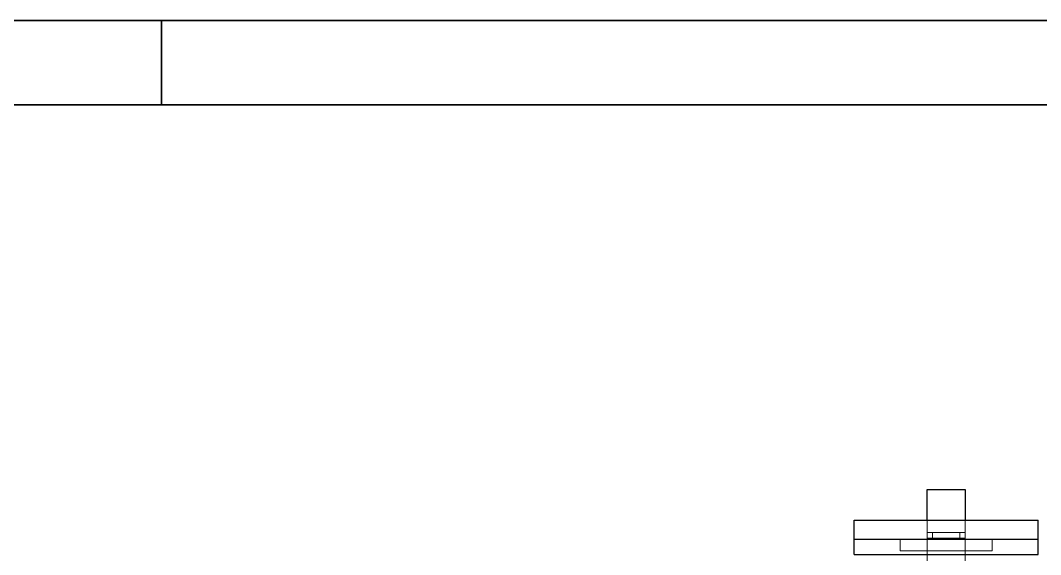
# Model space of a CAD drawing. Header units: inches. Extents: x 20 to 536, y 8 to 344.
# Drawn here: x 271.5 to 307.7, y 325.05 to 344 of the extents above; entities that cross this region are included whole.
import ezdxf

# ---------------------------------------------------------------- set-up
doc = ezdxf.new("R2010")
doc.units = ezdxf.units.IN
doc.header["$LTSCALE"] = 16
doc.header["$MEASUREMENT"] = 0
doc.linetypes.add('DASHED', pattern=[0.2067, 0.1654, -0.0413])
doc.linetypes.add('HIDD1', pattern=[0.09713, 0.064753, -0.032377])
doc.layers.get('0').update_dxf_attribs({"lineweight": 25})
doc.layers.add('Border', color=7, linetype='Continuous', lineweight=35)
doc.layers.add('Hidden', color=7, linetype='DASHED', lineweight=18)

# ---------------------------------------------------------------- blocks, each defined once
blk = doc.blocks.new('Borders 22x34_D')
at = {"layer": 'Border'}
for p, q in [((33.5, 21.5), (1.25, 21.5)), ((17.2812, 21.5), (17.2812, 21.3125)), ((33.3125, 21.3125), (1.25, 21.3125))]:
    blk.add_line(p, q, dxfattribs=at)
blk = doc.blocks.new('UPPER HEAD ADN ELEMENT DETAIL')
for p, q in [((-0.1023, 0.504), (-0.0603, 0.504)), ((-0.1023, 0.47), (-0.1023, 0.504)), ((-0.0603, 0.504), (-0.0603, 0.47)), ((-0.1833, 0.47), (0.0207, 0.47)), ((-0.1833, 0.4487), (-0.1833, 0.47)), ((0.0207, 0.4487), (0.0207, 0.47)), ((-0.1833, 0.4487), (0.0207, 0.4487)), ((-0.1833, 0.4317), (-0.1833, 0.4487)), ((0.0207, 0.4317), (0.0207, 0.4487)), ((-0.1833, 0.4317), (0.0207, 0.4317))]:
    blk.add_line(p, q)
at = {"layer": 'Hidden', "linetype": 'HIDD1'}
for p, q in [((-0.1023, 0.47), (-0.1023, 0.1907)), ((-0.0603, 0.47), (-0.0603, 0.1907)), ((-0.1023, 0.4562), (-0.0603, 0.4562)), ((-0.0966, 0.4498), (-0.0966, 0.4562)), ((-0.066, 0.4498), (-0.066, 0.4562)), ((-0.1323, 0.4487), (-0.1323, 0.436)), ((-0.1023, 0.4498), (-0.0603, 0.4498)), ((-0.0303, 0.4487), (-0.0303, 0.436)), ((-0.1323, 0.436), (-0.0303, 0.436))]:
    blk.add_line(p, q, dxfattribs=at)

msp = doc.modelspace()

# ---------------------------------------------------------------- block references
for name, p, xscale, yscale, zscale in [('Borders 22x34_D', (0, 0), 16, 16, 16), ('UPPER HEAD ADN ELEMENT DETAIL', (306.95241, 311.23065), 32, 32, 32)]:
    msp.add_blockref(name, p, dxfattribs=dict(xscale=xscale, yscale=yscale, zscale=zscale))

doc.saveas('drawing.dxf')
